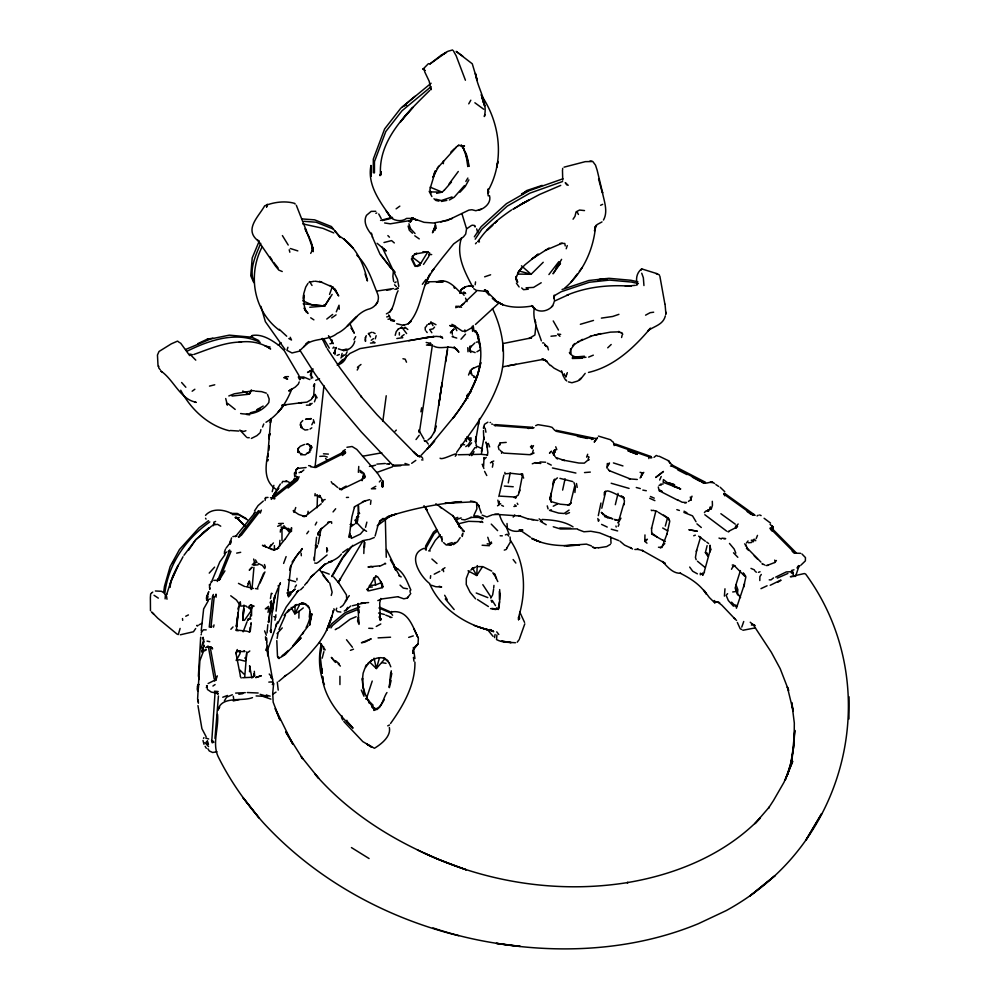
<?xml version="1.0" encoding="UTF-8"?>
<svg xmlns="http://www.w3.org/2000/svg" width="999" height="999" viewBox="0 0 999 999"><rect width="100%" height="100%" fill="white"/><g stroke="black" fill="none" stroke-linecap="round" stroke-linejoin="round"><path stroke-width="1.5" d="M281.98 540.584L281.98 527.847M296.241 473.913L296.241 471.765M374.45 172.927L374.45 161.651L385.801 131.506L401.985 110.802L431.093 86.663M170.155 587.362C170.679 576.198 178.172 566.483 182.992 556.768M339.935 684.577L339.947 676.286M432.979 927.921C461.213 937.474 490.646 943.356 520.254 946.378L496.366 943.356C563.773 954.17 635.089 949.924 698.538 923.625L726.223 910.589C750.474 897.289 772.564 880.069 790.821 859.265C860.589 779.545 868.643 659.989 805.669 574.088L804.332 573.551L790.371 576.698L795.216 576.273M848.95 718.98L849.05 696.778M358.491 617.757L358.216 603.596M358.828 513.723L358.404 505.569L358.179 515.397L356.468 517.532L358.129 516.196M651.723 534.003L651.535 527.759M462.287 534.14L462.262 536.463L463.012 533.041M691.171 500.074L691.196 497.539M267.507 646.253L267.769 655.906L267.42 650.586L272.565 679.47M251.536 615.796L251.623 609.402L252.647 606.543L250.662 604.82L248.926 606.381L251.149 608.141L252.647 606.543M391.208 675.449L391.271 670.791M759.814 580.556L759.877 576.598L761.3 574.462M773.363 529.732L772.439 526.073L772.876 531.268L772.864 527.971M298.888 618.144L299.013 611.288L303.284 607.929M300.462 551.86L302.21 548.563L300.549 550.736M278.221 690.109L277.285 682.105M414.935 662.137C415.259 684.802 403.371 705.594 390.559 723.476M700.324 574.837L700.361 573.214L701.548 574.413L702.534 573.126M725.549 495.379L725.574 494.542M500.287 593.493L498.963 608.341L498.214 609.502L496.953 608.104M611.038 543.256L610.701 536.975M203.534 738.398L203.921 737.612M225.712 398.539L227.397 405.107L226.473 402.934M295.142 604.957L294.867 613.886L299.013 611.288M302.397 454.208L297.814 452.035L297.914 448.988L300.262 446.266L304.458 444.468M475.149 352.585L470.429 350.899L470.042 347.927L471.029 346.241L469.605 348.164L469.518 350.824L470.904 352.485M246.004 660.277L246.815 651.872M198.376 688.398L198.464 685.988M640.097 472.302L641.82 472.777L641.733 474.987L643.793 472.365M252.023 588.886L253.933 567.37M443.344 163.724L443.469 160.677M665.734 313.948L665.821 312.125M274.937 620.242L275.924 614.76M477.222 565.571L476.76 575.511L468.044 570.829M564.185 375.961L564.298 373.763M420.329 265.21L417.157 266.483L415.322 265.409L412.387 259.303L412.974 255.931L416.82 253.234L414.335 254.171L427.172 251.91L429.707 253.009L428.671 256.693L423.489 264.423M724.974 588.798L724.4 596.116M434.865 226.81L434.665 230.619L435.452 225.399L432.505 232.792L434.615 227.735M276.798 640.646L277.497 656.468L278.047 657.529L280.519 657.492L285.477 654.233L301.086 637.849L292.695 646.066L308.204 626.048M200.674 637.237L198.401 675.886L199.238 679.507M197.59 699.312L199.887 660.689L203.371 651.46M499.338 591.495L499.45 599.637M249.787 631.818L250.062 627.347M279.533 546.428L279.907 540.334M311.213 378.521L311.601 369.93M607.13 466.595L607.33 463.474M314.223 560.102L316.558 537.275M208.541 592.632L206.618 596.79L206.643 600.287L208.017 596.74M268.931 450.212L269.231 445.604M412.824 650.536L413.111 653.346L412.824 650.536L418.044 643.88L418.381 638.373M217.57 714.422C218.793 728.159 212.163 743.119 217.944 756.193C229.907 780.494 245.679 802.896 263.661 823.101C315.347 879.12 384.952 917.594 458.766 935.713M465.784 446.603L468.156 444.917L470.879 440.434L471.066 437.824L469.355 438.798L467.32 436.675M243.719 609.278L242.869 620.404L243.706 608.578M200.961 648.726L203.684 639.947M242.869 620.404L243.993 605.032M270.741 418.606L270.429 422.852L270.729 419.068M303.296 299.588L303.733 293.731L305.719 287.075L307.967 283.404M236.975 626.148L238.012 612.612L236.388 630.631M165.11 598.876L165.384 595.067L166.945 594.243M240.197 650.749L239.972 653.683L237.2 658.816M296.878 580.119L297.015 578.334M269.131 438.848L270.692 419.455M244.705 677.11L246.678 653.271M251.061 608.291L250.824 611.226L244.418 620.379M499.987 444.98L500.162 442.894L506.206 442.395M270.592 632.092L272.739 604.32M362.862 687.936L362.525 678.034C361.988 690.034 367.432 701.46 375.487 710.064M303.396 298.289L303.671 294.98L304.283 305.806L305.994 311.85L305.12 309.615L307.992 313.486L303.946 308.179M534.103 309.19C532.704 320.155 538.024 330.719 541.371 340.859M218.444 696.016L214.985 738.398M574.924 492.507L575.412 487L573.95 482.542M312.225 250.924C313.661 243.144 307.754 236.401 305.769 229.258L306.493 231.156L296.316 205.257M318.107 496.303L319.917 497.027L319.468 495.454L321.753 498.776L322.202 502.247L323.164 501.261M363.811 553.496L364.235 541.296M624.063 504.845L624.425 500.824L623.126 497.127M364.435 546.69L364.36 547.477L364.947 542.569M493.706 587.999L493.956 585.402M158.853 366.271L158.704 367.857L160.265 369.792M267.045 632.916L267.819 624.712M250.986 624.175L251.124 622.677M307.904 513.399L308.104 511.276M230.444 541.733L231.543 537.949M393.519 269.942L392.869 276.411L393.668 281.568M288.099 590.309L290.984 565.397L289.598 570.067M302.759 420.554L300.562 422.977L300.824 427.372L305.032 430.032L307.979 429.67M323.963 385.639L315.072 466.758M309.278 617.207L309.802 612.087M268.719 622.577L271.516 600.724M518.881 616.658L518.556 619.705L518.881 616.658L518.256 617.906M706.256 510.776L708.678 511.076L707.017 510.751L710.002 509.228L710.252 506.855L711.163 509.303L712.449 505.319L712.299 501.298M315.122 493.581L314.885 495.766L317.382 494.792L317.083 496.341L319.006 496.64L319.792 495.392M389.647 682.567L390.759 672.464M201.211 630.881L203.646 608.903L208.329 600.661M321.029 528.733L318.231 543.943M483.566 428.284L484.49 424.325L487.849 422.19M501.56 453.296L501.723 451.923L500.137 450.237M362.35 680.019L363.137 673.164L364.847 668.456L368.331 663.461M425.287 549.512L425.711 545.854L433.441 532.205L436.638 529.545M426.086 550.237L426.423 547.302L434.165 533.653L437.362 530.993M276.111 611.126L279.096 585.676L277.984 585.938M644.967 534.927L644.78 541.346L646.977 543.156M735.813 586.675L736.026 584.827L737.849 589.66L737.424 594.642L738.773 595.142M209.815 585.389L210.614 583.503M270.442 598.551L271.341 593.269L272.252 593.631M313.461 421.541L311.8 424.775M251.236 623.563L250.25 631.193L249.375 632.167M370.504 504.308L370.979 500.349M430.344 578.359L430.669 575.674M273.626 683.778L272.715 693.044L273.164 702.147L279.907 719.929L275.212 708.578L292.807 744.143L285.639 731.693L302.622 758.666L301.273 756.655L318.693 778.333L315.185 774.337C354.92 820.017 409.528 850.299 466.258 869.817L437.387 858.99L423.576 852.759M354.445 507.542L354.545 506.73L365.559 500.586M317.095 507.779L317.42 497.44M641.82 472.777L641.171 477.147M702.934 573.463L702.709 575.324L704.507 571.977M554.133 295.229L553.758 298.052L554.545 295.979M280.282 532.117L280.644 529.333M358.379 472.327L358.766 466.471M363.524 473.851L362.125 480.706M382.842 421.253L386.226 395.766M475.162 284.765L475.549 281.893M298.639 402.959L306.968 402.147L311.276 399.55L313.661 395.779L314.598 383.753L313.424 386.263M163.574 592.981L164.473 586.338L170.155 566.533L179.47 549.525L199.088 527.734L208.554 520.691M164.773 594.255C167.732 564.735 186.014 538.786 209.79 521.915M432.442 344.755L419.355 432.617L419.018 430.282M238.986 607.105L236.189 626.448L236.476 625.474M269.518 433.991L267.595 457.43L267.919 453.658C265.459 466.383 263.499 480.831 275.961 489.298M363.499 688.423L363.948 696.203L361.338 690.072M217.32 675.861L215.734 680.331M235.789 653.583L237.263 649.525M499.55 601.798L498.276 608.478M585.988 357.255C580.594 357.917 573.901 358.104 570.054 353.559L570.629 349.575L574.35 344.543L579.158 341.321L578.021 341.97L590.971 336.301M197.427 686.288C199.7 680.881 195.692 689.435 197.977 690.996M273.439 684.69L272.302 677.996L271.228 676.835M461.463 237.949C455.669 255.482 464.935 272.265 472.889 287.312M562.474 169.942L562.724 180.07M271.166 603.009L268.381 622.252L268.569 621.178M447.839 346.653L434.328 432.517M395.204 335.327L396.228 331.581L398.301 329.158M445.641 361.888L447.552 349.875M277.135 638.411L277.922 633.578M212.999 525.924L213.174 524.85M524.8 623.826L519.492 638.748M299.038 476.66L297.452 480.344L288.037 488.049M492.632 595.029L493.593 589.298M331.256 595.429L332.13 592.232L329.682 582.941M351.973 525.611L352.147 524.55L350.087 524.562M522.714 474.088L519.093 492.42M334.977 354.608L335.127 350.187M565.222 245.966L564.81 243.469L560.127 243.356M249.5 671.74L249.962 667.432M470.504 373.688L471.228 370.005M494.542 637.587L495.104 634.44M341.908 715.721L341.558 717.669L342.707 719.992M420.904 411.813L421.628 407.804M475.936 443.918L475.899 436.738L475.387 441.995L478.746 422.739M481.431 451.523L484.04 437.162L483.816 439.485L483.454 430.532M465.684 400.362L465.896 399.213M535.951 325.187L534.89 335.04L529.045 338.461L531.555 337.837L502.609 343.631M306.406 405.169L309.74 405.107L310.052 403.459M391.82 673.451L388.936 687M478.421 424.587L479.545 418.506M357.917 518.793L357.392 521.628L355.656 523.464L357.53 523.501L362.575 528.858L366.583 531.331M481.468 453.484L482.042 450.437M269.668 433.666L269.255 435.826L269.98 433.653M483.454 428.146L483.766 426.448M508.266 482.904L510.177 472.952M696.715 550.074L695.441 557.442L696.166 559.702M237.887 609.028L240.297 601.76L240.634 604.72M492.382 467.17L493.069 463.748L491.933 461.75L490.422 462.874M498.838 496.515L503.883 475.124M648.826 458.603L649.125 457.18M321.316 643.731C318.269 656.855 318.906 672.227 324.438 684.465M322.302 645.254L320.155 655.556L322.202 673.351M598.301 515.634L600.948 503.059M180.107 628.421L178.297 634.552L176.973 634.028L157.792 618.231L152.123 612.424M310.289 375.087L312.35 370.217L311.363 371.403M298.401 448.089L297.914 450.387L298.676 452.26L297.814 452.035M562.624 490.097L565.084 478.783M691.783 497.127L691.995 496.141M460.689 446.79L461.201 444.468L464.61 444.755M260.364 432.067L260.901 429.657M574.65 486.176L570.741 502.235M267.994 612.399L268.968 608.154L265.334 608.903L268.581 606.368M309.74 445.154L309.877 446.553L310.989 445.979L309.528 450.012L310.964 449.837L309.091 451.998L305.269 454.807L300.599 454.72M601.798 508.229L605.569 492.157M217.307 581.48L229.383 551.011L231.006 551.386L219.555 579.208L217.919 578.833M213.511 627.147L214.036 624.912M621.578 337.512L622.165 335.04M623.776 503.608L618.094 523.064L620.953 518.194M389.36 687.674L391.084 680.656M487.237 455.182L487.862 452.597L486.625 444.056L487.562 447.29L485.926 442.045L487.025 444.53M615.322 504.682L618.056 493.419M707.429 554.158L707.891 556.231L705.394 552.634L707.105 545.641M272.215 491.683L273.863 485.339M251.049 614.135L249.875 618.556L247.452 620.566L248.189 618.868M651.523 528.533L655.868 511.001M169.618 586.5L170.841 581.618L178.184 565.372L170.841 581.618L166.771 594.08M267.257 650.936L277.547 621.94M434.702 431.393L436.363 426.111M365.547 527.272L366.87 522.127M595.941 225.362L594.505 230.931L595.579 226.111C593.506 249.588 583.004 272.59 564.872 287.974M303.708 346.84C311.925 336.825 327.285 341.695 337.063 333.479C349.862 327.734 355.844 312.05 369.842 308.803C376.123 306.556 380.494 299.825 377.41 293.381C371.828 280.07 367.707 265.222 356.73 255.17M198.389 703.246L198.239 699.924M743.593 587.275L745.828 577.097L743.244 573.526M322.165 658.179L323.888 651.648M710.002 550.861L704.258 571.715M665.309 526.086L667.569 517.657M416.021 439.548L419.243 435.277M219.693 707.155L217.969 709.952C221.653 695.479 241.721 701.872 252.485 697.627M342.133 353.421L341.358 356.206L345.779 354.67L347.103 351.773M362.387 479.445L363.149 476.723M224.4 700.811L226.611 697.19L232.342 694.755M666.87 534.328L669.742 521.328L668.743 518.768L658.353 512.3M354.77 341.208C353.571 346.353 349.063 350.449 343.656 350.574L338.374 348.863M380.781 598.451L379.707 603.009L380.319 620.454L379.258 616.695L381.381 619.68L379.495 617.045M375.262 338.823L376.148 335.714M354.545 506.73L351.873 516.945L349.163 537.474L349.638 533.304L351.361 538.361L360.402 534.078L364.41 529.345M519.218 614.897C526.398 590.434 525.112 562.05 510.439 540.484M379.533 657.679L376.361 668.543L369.942 662.325M236.301 652.784L236.601 651.76M375.112 536.013L378.009 525.312L380.532 520.342L379.358 522.09L383.154 518.369L380.669 520.791M696.266 551.548L700.611 537.075M206.631 597.202L208.803 591.508M735.838 585.127L740.421 570.604M566.508 374.5L565.721 377.073L567.332 372.639M666.92 534.103L661.987 547.464L658.478 547.24M532.33 453.271L533.316 450.099M275.424 595.566L272.402 607.23L274.6 597.29L272.315 612.1L272.715 604.545M744.555 583.828L736.4 608.266M411.488 218.394L410.277 222.228L412.337 218.094L410.239 220.904L412.537 219.143L409.053 221.653L411.488 220.317L390.272 223.826L384.627 222.964M604.12 495.117L605.369 491.233M466.708 395.816L466.92 398.089L467.457 394.543L471.416 391.496M566.221 248.751L567.257 245.567M287.924 347.277L286.925 350.324L292.02 352.972L299.151 351.223L306.818 343.893M212.612 596.615L213.324 594.442M398.052 290.771C394.043 298.002 394.73 310.489 386.388 313.873M366.421 698.676L372.227 681.056M288.261 589.647L287.749 594.642M795.529 576.448L798.925 566.308M346.416 355.981C345.579 360.577 341.633 364.098 337.187 365.135M367.944 590.659L368.007 588.698L374.538 577.684L376.81 576.523L377.859 577.035L382.255 583.866L382.917 586.788L382.305 587.649L369.255 590.746L367.944 590.659L366.87 589.21M278.946 629.557L285.464 615.034M498.901 502.934L499.45 501.373M741.758 627.097L743.731 621.503M434.19 173.302L435.552 170.792L429.92 189.211L430.844 193.594M485.014 114.573L484.328 116.521C488.249 101.985 477.16 87.787 475.462 73.514L477.097 79.97L472.277 63.799L456.168 51.411L462.762 56.156M520.004 490.059L518.169 495.217L514.185 497.614L515.846 497.077L500.237 496.153M260.289 513.099L261.363 510.102M487.749 191.308C504.932 161.388 500.362 122.727 481.031 94.855M329.545 294.405L332.143 287.25M381.281 172.265L380.045 175.662L381.206 171.94L380.594 175.349C377.709 140.135 406.718 113.324 429.695 90.459M224.325 552.31L225.487 549.138M215.447 595.704L216.021 594.18L216.084 597.202M247.49 586.213L249.463 580.968L248.002 583.591M267.794 460.889L268.331 459.465M314.448 401.848L315.821 398.189L314.997 394.755M201.061 634.852L201.411 633.94M365.322 338.149L366.271 335.652M515.671 498.301L516.283 496.69M238.811 537.325L239.748 534.84L258.466 510.689L259.927 511.263L241.234 535.427L239.748 534.84M586.6 457.13L587.699 454.258M426.835 280.906L429.982 274.101C420.841 289.61 421.128 310.726 408.316 323.676L411.188 321.203L408.179 323.863L403.184 325.312L396.728 323.738M735.988 528.159L736.825 525.986L735.476 526.598L738.186 524.013M202.173 650.411L204.183 645.254L201.873 651.798L205.906 650.224M243.132 631.83L247.015 621.815M262.562 427.023L263.773 423.963M468.543 375.025L470.429 370.254M330.145 297.153L324.7 305.994L309.752 307.267M435.552 170.792L432.979 177.285L438.686 166.234M207.218 685.664L206.331 687.699M237.175 657.941L236.176 660.439L239.298 659.727L245.067 661.151M665.359 315.846C663.136 325.062 653.858 326.099 647.652 331.006L650.499 328.172C634.028 347.702 614.173 366.483 588.486 372.44M299.213 381.905L298.301 384.153L295.267 387.088L288.748 391.009L291.908 388.798C286.713 402.01 278.758 414.722 265.996 422.252M492.345 298.439C503.334 308.454 519.055 308.117 532.792 305.944L531.643 305.669L534.902 308.716L531.743 305.594C536.351 313.349 547.352 312.312 552.634 305.856L554.033 302.397M263.711 573.114L257.367 588.199M756.181 538.611L757.492 535.377M283.841 525.674L288.624 531.393L289.398 529.482L288.199 528.309M336.313 311.8L339.023 305.232L339.223 309.253M262 247.14C247.59 274.95 253.546 310.801 279.121 330.057M274.288 597.514L278.097 588.024M606.755 467.944L609.477 462.999L607.617 465.084M211.501 581.93L219.805 561.913L225.112 554.507M259.278 240.971L252.21 257.917L250.749 275.736L253.821 282.617M260.727 243.344C255.931 254.82 248.601 269.742 254.008 282.255M265.709 650.262L267.195 646.715L266.583 642.494M336.738 608.166L336.026 609.852L337.337 611.588L340.834 612.062M554.557 480.182L552.684 484.602L554.57 479.158L549.85 499.438L551.136 493.244L550.586 500.524L550.212 498.201L551.136 502.21M425.312 284.628L428.771 276.673L433.866 268.868L431.755 271.603L442.182 258.067L453.621 243.931L463.474 236.888L465.671 234.128L466.57 228.846L461.9 213.586M202.872 644.492L204.183 641.47M211.426 627.072L211.913 625.948M334.865 350.599L336.388 347.502M410.789 593.431L407.367 598.064L403.833 598.826L398.301 596.903M659.677 480.019L661.213 476.511M641.108 270.155L641.67 268.881L657.629 273.851M260.015 583.004L264.947 571.928M618.156 526.323L619.155 524.075M311.476 448.476L311.438 446.291L307.33 444.043M270.067 602.847L270.679 601.473M434.265 432.043L430.894 437.587M283.616 563.436L286.114 556.593M306.131 627.522C309.89 620.591 313.624 608.878 305.195 603.92L308.853 607.467L308.067 606.043M254.495 510.964L258.067 505.581L263.324 501.048M265.147 498.713L265.672 497.577L268.019 497.427M290.359 567.032L295.492 557.479L299.837 551.585L292.095 562.075M302.722 633.94L303.534 632.192M232.005 396.054L249.3 394.168L251.211 390.072M280.369 484.04L274.213 493.956M195.692 628.533L193.469 631.755L180.332 634.802M533.491 445.629L532.779 447.14L531.406 445.504L532.192 448.676L530.457 446.728M752.247 541.271L751.66 542.494L748.426 542.769M386.963 692.544C383.304 697.414 382.192 708.703 374.625 708.915L373.976 710.476L374.225 709.377L371.803 707.055M295.741 507.517L294.106 512.412L293.656 510.452M468.269 395.866L477.335 376.248L480.794 362.4C477.147 383.416 465.497 401.748 452.784 418.444C470.342 395.691 487.574 366.446 478.159 336.7L480.419 348.214L476.948 333.454M456.63 452.347C471.428 431.293 487.899 410.776 497.19 386.401C507.867 361.426 503.958 332.567 492.482 308.579M206.418 598.276L207.705 595.654M506.968 548.001L506.268 549.425L504.27 550.112M344.28 611.051L346.403 609.79L347.627 607.355M429.82 549.65L435.277 540.397L440.134 535.102M201.286 632.617L203.371 629.832L206.206 629.87M295.766 470.479L298.189 467.819L296.016 469.692M224.937 570.841L219.181 580.082L220.442 578.796L217.732 580.207L213.798 580.394M281.88 483.029L282.705 481.431L286.8 481.618M365.309 666.895L366.471 664.66M299.375 605.194L294.867 613.886L291.184 607.417M599.15 519.892L598.426 521.266L597.839 518.493M315.247 524.987L316.733 522.152M206.643 600.287L207.205 599.225M731.493 569.293L732.904 566.658L734.427 565.884M271.278 499.388L272.515 497.115L297.277 477.297L298.539 478.034L273.776 497.864L272.515 497.115M334.578 352.747L333.903 353.059L334.59 351.798L334.915 353.209M468.856 179.857L465.222 186.501L459.94 192.233M217.969 709.952L218.469 709.04M425.986 326.935L427.21 324.712M774.725 562.649L776.41 560.501M310.689 253.371L312.3 250.487L312.562 247.252L312.849 250.412L312.125 245.429L312.749 248.664L308.329 235.851M353.946 339.722L355.656 336.675M555.731 446.778L556.793 449.612L554.62 449.987L553.359 452.222L554.932 451.148L552.484 452.997L555.332 452.247M357.205 370.055L358.641 367.507M468.743 103.846L470.816 100.2M226.149 548.026L230.732 542.057L229.832 544.255L230.557 540.659L230.657 543.568M332.143 294.43L324.7 305.994L303.184 303.808M460.002 291.371C462.487 286.925 468.643 285.027 473.414 286.413L469.243 286.114L473.414 286.413M331.718 576.211L342.382 557.742L350.649 547.165M332.005 576.71L342.669 558.241L352.784 545.317M487.162 543.806L490.109 544.08L491.321 541.982L491.583 543.556M338.249 582.38L362.724 541.221M554.62 449.987L553.458 451.96L553.696 454.907M209.378 584.565L209.827 589.323L209.565 587.375M469.455 455.394L474.987 447.564M471.628 455.644L474.038 451.635M246.616 394.318L249.3 394.168L251.548 390.447M465.846 181.418L467.869 178.047M640.084 477.997L642.532 473.938M317.757 533.903L321.715 528.234L317.782 533.853L320.367 529.745L329.707 521.803L331.518 521.84L331.693 523.401M355.806 522.777L357.342 520.229M384.228 699.762L379.745 707.13L376.81 709.652M306.818 582.892L311.288 576.648L325.274 563.948L320.067 568.668C325.949 561.613 335.801 561.55 341.446 554.07M416.858 265.996L420.691 263.449L428.009 251.598M561.6 259.34L553.046 273.801L560.476 263.274L556.231 268.007L558.828 261.688L548.913 274.55M265.672 497.577L265.097 500.474M285.227 539.073L291.034 530.506L291.533 527.647L291.433 531.53L291.034 530.506L289.41 532.205L289.398 529.482M329.233 627.622L331.506 623.975L345.08 612.662L359.715 606.855M330.994 627.909L332.517 625.486L346.104 614.148L358.092 609.39M271.091 544.63L268.806 548.251L273.414 542.932M346.403 609.79L350.774 605.981M769.954 528.209L772.964 526.972L770.092 524.413M183.978 555.257L195.729 539.747L211.688 525.986M312.125 398.201L313.661 395.779M603.471 220.055C608.553 211.201 603.646 199.987 602.085 190.734L602.609 192.944L597.19 170.342L595.516 165.172L592.794 161.513L585.277 161.651L564.023 167.17M475.986 445.704L476.461 444.955M407.367 598.064L408.104 596.915M482.117 567.307L476.76 575.511L472.39 567.869M478.096 241.496L478.796 240.459M294.992 587.187L296.416 585.027M275.587 626.423L276.273 624.013M644.78 541.346L646.041 539.435L645.953 540.884L647.402 539.223M389.81 312.225L392.145 308.728M375.549 305.132L377.784 301.798M474.35 236.813L481.093 226.748L506.406 203.696L529.033 190.747L562.937 178.796M475.187 239.186L481.943 229.133L507.28 206.106L529.92 193.144L562.587 181.518M474.05 514.947L476.885 508.903L476.573 502.847M460.152 537.724L457.492 541.67L453.484 544.617M478.246 241.246C486.638 228.272 498.976 218.481 511.638 209.902M358.816 516.67L354.857 520.367L357.118 522.127M573.064 219.193L574.974 216.358L576.073 211.863L579.532 210.052L584.515 210.577M188.511 550.337L195.729 539.747L208.729 528.084L202.148 533.466M476.198 447.902L477.023 446.353L482.554 448.988M507.017 547.764L510.452 541.933L510.064 537.025M172.39 563.349L174.613 560.177M271.091 629.87L270.404 630.856L271.016 632.567L270.392 630.606M797.477 567.145L798.601 565.559M332.917 348.239L333.778 347.04M197.977 700.386L197.777 701.71M500.162 442.894L498.239 446.615L499.013 449.625M513.186 517.095L514.747 514.96M345.254 601.173L349.288 595.629M306.78 533.753L308.641 531.218M424.425 68.606L423.139 69.006L424.912 70.517L423.139 69.006L428.484 63.599M449.026 183.991L458.291 171.478M284.952 539.26L276.76 549.275M595.154 227.273L597.202 224.525L602.01 221.915M422.34 284.278L425.911 279.533M517.195 642.22L519.055 639.76M469.605 348.164L474.787 342.982M570.791 282.442L577.434 273.788M579.333 271.316L582.18 267.607M704.42 512.649L705.431 511.351M235.377 536.675L254.221 513.586M455.244 415.234L427.122 449.238L434.64 440.946L421.116 455.319M746.39 543.056L748.051 540.946M294.68 478.184L293.918 479.408M287.262 612.462L289.41 609.79M374.051 658.166L376.361 668.543L385.252 658.416M588.773 459.44L584.315 463.149L578.858 463.037L562.1 459.927L564.535 460.551L555.919 457.567L557.417 458.991M468.469 446.665L471.59 442.857M333.054 511.925L335.664 508.753M304.583 585.202L306.755 582.604M252.223 564.772L254.845 562.312L257.005 562.487L255.494 559.927M284.091 615.446L289.31 609.353M434.553 327.098L433.017 328.883L429.72 329.558L431.843 332.742M452.809 335.926L452.16 336.688L456.743 338.062M569.043 505.294L571.178 502.809L567.994 505.144M228.084 551.81L229.695 549.962M379.333 481.943L380.444 480.669M727.597 593.668L726.136 595.354L728.346 600.549L733.478 606.193M569.068 510.089L564.148 513.498L558.666 513.099L549.537 510.364L551.448 509.877M664.785 543.593L660.364 547.952M444.418 190.047L451.486 182.005M437.137 168.431L456.181 147.365M475.487 243.781L476.548 242.595M464.498 185.539L454.183 197.228L449.363 199.987M461.001 339.21L465.509 334.153M342.632 359.578L338.124 364.248M209.228 573.101L214.61 567.132M277.06 633.666L282.255 627.896M205.519 515.347C211.875 507.917 223.764 509.39 231.581 513.523M467.12 228.471L471.74 225.312M230.881 629.258L233.004 626.947M316.146 548.039L317.457 546.615M277.909 623.289L286.201 607.042L298.102 590.958L296.466 592.232M745.404 545.829L745.978 545.204L744.63 543.843M543.219 262.275L531.081 274.288L518.456 274.101M492.132 595.729L490.759 598.089M672.714 465.347L671.977 466.121L704.745 483.054L705.469 482.267L672.714 465.347L670.479 466.071M416.82 644.979L414.997 646.865L418.044 643.88M455.244 456.218C461.9 449.013 442.332 461.001 440.072 458.179M572.789 345.492L574.712 343.531M553.246 481.406L557.392 477.872M395.179 431.206L396.316 430.094M438.474 537.012L440.259 535.239M737.574 526.286L735.264 528.084M300.574 589.797L303.584 586.838M340.846 357.979L343.631 355.307M337.662 365.197L349.875 353.471L359.952 348.601L434.078 336.451L423.951 337.937L436.138 336.363L442.008 336.85L440.259 336.501L442.719 338.124L440.322 336.376M607.729 347.814L611.188 344.505M151.523 593.056L150.649 593.893L150.374 597.614L150.474 610.714M450.899 152.035L454.245 148.839M484.627 458.916L486.238 457.38M641.67 268.881C636.95 272.44 635.651 278.346 637.15 283.803M604.108 492.919L605.656 491.458M278.321 345.267L281.081 342.669M289.91 593.955L295.117 589.06L287.974 595.317L288.499 596.89L290.859 594.393L287.974 595.317M492.569 225.187L486.913 230.469L492.969 224.787M494.83 223.064L497.09 220.954L495.029 222.864M214.548 681.018L216.209 679.495L208.104 683.516M278.771 681.38L285.914 675.386M444.418 190.047L442.132 192.145L436.638 193.319M475.462 324.5L499.413 302.522M327.098 554.957L318.519 562.062L316.521 563.274L314.722 563.036M497.527 505.819L500.674 503.621M333.903 353.059L334.752 352.285M321.241 503.771L305.107 516.346L306.381 515.984L303.047 516.383L304.895 516.52L298.676 514.448L293.157 510.839M259.865 433.004L256.855 435.689L251.361 438.436M374.275 537.524L369.218 539.535M367.957 663.548L372.377 659.64M476.448 291.221L461.925 305.095L463.786 303.833M379.632 600.312L381.081 599.05L397.639 596.728M455.369 147.777L458.766 145.092M311.288 576.648L310.464 577.372L313.848 574.425M402.335 107.043L414.947 96.329M288.399 650.461L282.068 655.918L285.477 654.233M288.286 611.425C292.844 606.905 299.225 602.01 305.994 604.457L301.611 602.897L303.996 603.571M272.302 684.565L273.639 683.428L271.653 681.905L268.818 682.117M427.909 440.035L431.318 437.125M522.04 194.48L526.648 190.572L542.182 185.377M335.239 629.682L335.926 629.108M654.008 457.355L656.268 455.469L658.054 456.206M373.414 578.608L374.538 577.684M342.395 455.519L345.492 453.034M391.908 514.797L377.197 525.811M497.602 608.853L496.928 609.39L496.403 608.166M551.573 306.705L552.634 305.856M248.114 652.335L249.8 650.986M339.972 626.873L350.125 619.23L356.144 616.708M773.526 577.884L770.991 579.895L769.218 579.845M357.442 367.27L360.976 364.473M326.785 319.043L332.667 314.448M367.907 663.686C372.914 658.428 381.88 654.832 387.787 660.714M305.944 343.731L308.791 341.533M300.786 472.377L303.858 470.005M688.436 501.423L690.421 499.912M579.308 379.52L581.006 378.221M441.758 570.054L444.967 567.694M585.189 373.389L580.344 379.495L577.459 381.118L571.928 382.754L568.394 381.855M151.848 592.782L152.772 592.07M800.923 565.147L805.369 560.876L805.456 557.592L801.972 553.983M371.241 340.284L373.439 338.636M470.804 570.067L473.763 567.882M797.002 567.981L799.812 565.909M396.116 208.841L399.825 206.131M192.158 391.221L194.855 389.248M309.74 405.107L312.163 403.334M340.347 607.367L342.907 605.481L346.74 599.787L346.428 594.855L338.898 583.129L333.666 576.923M396.728 288.711L397.989 287.787M247.103 437.599L249.25 437.724M404.133 334.603L401.323 336.651L402.772 337.674L396.853 338.524M471.303 328.009L466.009 331.044M281.531 529.245L283.416 527.884M310.065 429.058L311.813 427.809M411.675 463.324L415.809 460.402M342.669 552.509L347.877 548.851M331.668 317.932L336.051 314.872M226.436 552.06L224.275 553.683L225.749 552.622M212.937 686.038L215.097 684.54M737.162 605.981L736.076 606.743L734.964 606.131M292.844 607.217L296.815 604.47M385.114 563.636L379.695 566.258M431.093 83.242L400.786 108.217L384.627 128.933L373.314 159.103L373.339 172.852M290.259 591.733L287.837 593.381L286.888 592.969M459.877 293.369L461.688 292.145L460.089 292.645L462.525 293.244L464.085 295.292M757.092 515.946L758.216 515.184M715.746 602.185L714.273 600.549L714.697 602.759L716.021 601.997L714.697 602.759L709.352 597.514L703.995 590.334L706.293 594.043C700.212 584.527 690.034 578.146 680.119 573.176L680.669 573.251C672.802 573.688 667.357 566.708 662.449 561.45M459.378 306.793L462.687 304.57M205.632 647.727L208.129 646.041M434.19 574.188L439.797 571.303M403.184 325.312L404.22 324.625M350.349 526.91L354.533 524.15M272.552 694.38L275.999 692.132M521.59 193.856L527.834 190.659M770.217 585.277L780.768 580.094M516.458 280.881L516.183 276.436L516.221 277.585L518.856 271.041L517.557 273.913L521.565 267.944L519.755 270.205L525.062 264.71L538.261 254.108L531.768 259.103L549.075 248.002M313.174 368.993L307.555 372.502L310.901 370.741M368.244 333.766L371.578 332.28M777.746 582.267L780.868 580.357M443.319 54.096L448.014 51.249L452.622 49.95M426.448 345.055L431.643 345.417L428.446 344.455L430.557 343.169M541.208 282.754L533.553 287.412L526.123 287.787L528.246 289.211L523.526 289.673L521.678 287.949M394.792 282.729L396.141 281.918M255.519 512.112L254.083 512.974M481.53 521.366L480.319 522.102L482.142 521.528L482.817 522.489M443.618 542.657L446.241 544.992L451.123 544.88L455.207 542.407M736.775 527.172L727.921 531.668L728.833 531.768M476.923 351.773L480.069 349.9M298.039 590.896L299.238 590.197M610.389 544.355L606.668 546.578L598.576 547.827M263.187 406.056L256.818 409.74L260.252 409.103L256.805 411.014L250.237 412.812M554.495 295.579L561.188 291.733L589.31 282.267L609.465 280.082L631.368 282.043L638.398 283.566M207.742 599.737L210.364 598.851M375.799 486.301L371.391 488.798L375.636 488.761M473.526 368.082L471.89 369.006L478.546 365.959M376.261 626.46L380.794 623.963M471.441 517.407L464.835 519.892L461.613 519.418M520.979 204.408L539.547 194.48L560.739 185.402M342.257 488.224L346.216 486.063M352.197 546.428L362.912 540.609L368.369 539.535M408.691 637.374L413.286 635.901M553.246 506.206L557.492 503.971M185.564 349.488L210.714 338.936L229.333 335.152L251.973 337.225L258.891 340.647M186.888 351.298C208.978 340.309 236.576 330.706 260.215 342.395M392.857 465.222L409.128 464.872L404.97 463.436M387.737 725.873L389.498 724.974M412.387 218.219L424.088 222.327L433.341 223.014L447.365 220.479L468.856 210.115L471.94 209.74L475.849 210.727L481.181 209.103M381.693 519.805L396.316 513.948L387.075 516.92C411.163 508.903 436.163 503.946 461.426 501.623L444.942 503.346L474.388 501.773L476.71 502.784L479.058 506.53L478.334 504.907L481.243 513.086M707.467 510.377L710.002 509.228M472.102 568.806L475.412 567.157M478.908 210.265C484.965 208.204 491.545 202.76 489.498 195.617M545.179 250.437L562.175 243.194M398.151 329.121L401.323 327.597M278.746 548.151L273.314 549.875L275.15 549.887L271.378 549.225L272.115 549.512L262.437 545.342L266.333 547.015M185.739 616.233L188.436 614.934M336.576 628.808L339.41 627.447M775.711 577.11L786.313 571.928L792.507 571.628L793.368 574.125L791.245 572.777M199.088 624.775L202.273 623.289M760.976 588.648L767.082 585.776M197.79 343.631L207.33 339.173L212.849 338.174M419.33 456.58L421.541 456.793L422.764 458.404M228.821 395.954L234.403 393.781L251.423 391.046M530.594 454.595L534.065 453.009M600.586 205.282L602.659 204.345M309.003 282.267L314.086 281.256M281.169 524.862L277.672 526.286M383.978 242.52L391.571 240.597L394.318 242.932M213.699 522.277L215.609 521.441M777.284 578.109L787.886 573.451M284.44 676.373C297.327 668.331 307.804 656.231 317.582 644.605C325.299 634.627 330.856 623.064 333.266 610.651L332.655 612.812L334.278 609.577L333.853 608.753M535.664 425.649L537.949 424.65L549.275 426.536L552.06 427.36L554.907 430.507M375.861 213.349L376.785 212.949M732.904 566.658L735.002 565.759M203.059 650.786L206.169 649.475M588.648 357.105L593.319 355.157M645.579 315.16L650.149 312.687L653.658 312.2M595.204 438.111L591.545 439.473L592.457 439.235M369.405 585.564L375.612 584.964L381.094 582.717M428.446 344.455L430.819 343.481L426.186 342.457M774.063 562.774L767.557 565.297M423.139 69.006L424.188 68.594M337.05 355.407L339.323 354.495M565.796 514.16L569.53 512.662M428.521 324.051L431.106 323.027M491.933 461.75L493.743 461.026M491.283 515.222L486.9 516.97L482.13 515.109M452.048 196.94L441.296 200.537L435.776 199.188M250.961 336.526L252.947 335.739M315.659 380.357L319.53 378.833M392.482 466.82L376.685 472.502M554.17 301.236L568.331 294.755L567.007 295.142C587.087 286.775 609.552 284.49 631.143 286.288M377.834 600.586L379.033 600.124M362.412 501.735L369.63 499.637M693.706 535.776L695.341 535.152M350.437 650.349L353.509 649.175M394.855 289.348L398.077 288.461M469.143 571.153L466.333 578.346L466.246 584.49L470.117 592.332L475.574 598.826M213.923 742.17L212.225 742.794L211.538 740.446M532.267 463.798L535.302 462.674L540.584 463.411L535.302 462.674M222.74 697.227L227.472 695.479M455.207 518.344L457.804 517.395M455.956 519.78L461.151 517.882M758.416 572.34L760.052 571.765M660.364 484.203L663.136 483.991M484.44 291.308L485.339 290.984M455.669 307.68L458.891 306.543L461.55 307.242M505.357 534.89L507.217 534.24L508.653 536.013M426.448 283.728L428.783 282.917M299.051 472.639L301.411 471.815M232.879 536.588L236.688 535.963M618.918 314.335L612.712 316.471L601.373 318.119M484.64 276.823L490.609 274.787M388.374 464.248L389.672 463.798M562.062 289.51L588.836 280.494L608.978 278.309L630.869 280.269L637.899 281.805M245.916 430.719L243.744 431.456L241.346 430.831M322.377 500.424L325.15 499.5M306.93 453.246L309.877 452.272M424.026 548.364C406.63 554.32 419.955 576.111 429.582 583.503M210.839 582.042L211.788 581.73M452.147 542.582L447.54 544.093L451.123 544.88M458.241 523.851L468.556 521.316L480.507 521.715M531.443 454.083L529.532 454.682L503.858 453.121L501.723 451.923M250.462 608.354L251.149 608.141M598.226 280.369L601.148 279.47M193.868 354.458C209.291 349.038 224.812 342.095 241.471 342.02L239.148 342.182M440.796 221.94L452.372 218.444M380.544 220.392L392.345 217.345M382.342 220.592L392.669 217.982M751.41 625.074L752.934 624.612L755.094 625.649L752.235 624.05M580.369 324.288L593.506 320.429M791.495 570.516L793.968 569.805M534.065 427.659L528.096 428.484M341.521 489.448L361.451 479.782L365.309 476.685L363.786 473.176L359.965 470.304M635.339 285.352L625.362 286.201M379.145 565.884L367.994 567.02L370.267 566.545M327.684 522.377L329.707 521.803M581.243 339.797L582.654 339.41M305.582 419.38L311.139 418.531M403.871 105.882L406.618 105.182M590.022 336.363L601.073 333.554M209.49 386.101L214.76 384.79M446.853 200.374L441.421 201.448M352.435 605.756L363.074 603.221M233.254 700.936L239.248 699.55M755.456 627.847L742.894 630.282M373.701 465.609L375.649 465.159M505.531 473.763L511.176 473.326L522.277 474.575L523.638 478.109M386.688 316.92L389.473 316.296L390.497 318.881L392.395 320.454L394.58 320.542M358.341 513.786L359.615 513.511M306.056 419.068L311.213 418.843M238.212 536.775L240.135 536.363M394.193 466.158L400.774 465.709M650.686 457.967L651.897 457.704M684.727 502.909L686.5 502.534L682.13 502.222L677.447 499.8M236.676 553.121L240.697 552.31M659.065 485.364L661.375 484.915M428.671 323.838L432.792 323.027L435.976 324.712M594.555 335.077L610.489 332.13L619.517 331.83L618.606 331.481L621.565 333.179M502.672 366.833L516.196 364.31M297.877 468.419L306.069 467.544M329.907 343.781L331.493 343.481M476.311 342.207L479.095 341.708M508.304 365.746L541.108 359.74L545.404 360.077L542.032 358.716L547.115 361.538L545.953 360.614L550.224 365.559M440.984 282.155L442.994 281.793M408.778 340.746L425.999 337.625M362.562 456.243L381.805 452.809M369.43 466.396L373.776 465.621M473.738 377.422L477.035 376.835M216.945 751.748L212.7 752.497L209.291 750.973L207.867 748.713M346.928 447.277L352.085 446.516L356.793 449.388L377.884 473.763L381.693 479.757M282.218 405.307L286.101 404.657L283.254 405.007M477.235 566.608L482.854 566.645L491.72 571.066M238.848 694.28L242.882 693.631M724.15 493.319L724.612 495.779M239.011 650.611L236.888 651.548L244.98 651.535L244.018 650.649M388.012 319.255L390.497 318.881M513.886 506.493L516.283 506.131L514.822 504.82M377.397 290.996L393.494 288.549M386.638 290.185L390.671 289.585M800.624 553.321L794.255 553.159L792.195 551.286M458.204 145.579L459.59 145.379M368.619 602.572L360.976 603.109L365.347 602.847M253.609 565.247L258.029 564.822M732.717 591.957L734.602 591.708M252.098 335.502C261.988 333.716 271.328 339.835 278.958 345.442M542.544 342.957L543.681 342.819M428.296 281.793L443.656 281.518M281.905 405.219L301.898 402.647L298.888 402.884M492.207 514.835L498.551 514.11M732.255 565.059L733.016 564.972M599.175 279.395L605.781 278.671M386.488 463.961L389.523 463.623M298.239 377.098L303.684 377.023L309.865 379.595M376.898 464.098L385.252 463.474M550.986 336.226L556.218 335.701M425.974 441.146L426.685 441.071M441.208 281.706L436.426 282.13C446.253 277.797 453.534 285.514 459.84 292.07M582.28 358.241L572.29 358.479M584.44 356.218L572.315 357.267L579.158 357.692M213.474 741.283L211.751 741.42L215.022 693.094L216.795 692.956M584.515 472.577L590.322 472.09M378.072 637.886L390.559 637.212M239.46 342.158C250.274 340.584 261.613 342.682 270.642 348.976L266.983 346.566M207.542 646.865L210.14 646.74L212.537 648.351M207.33 339.173L209.016 339.048M370.479 343.069L375.075 342.744L373.014 341.558M369.343 587.212L372.377 587M348.176 349.488L343.256 349.812L343.656 350.574M213.798 523.638L214.735 523.576L213.311 524.937L217.557 524.338L220.729 526.186M766.058 565.521L768.081 565.397M390.159 617.457L391.983 617.345M400.674 328.059L404.807 328.246M751.285 540.247L752.846 540.159L753.408 541.758L754.095 539.123L755.756 540.734M245.267 692.657L235.652 693.094M248.426 619.068L250.899 618.93M319.805 456.368L324.338 456.118L327.247 457.043M566.558 545.716L579.495 545.017C563.386 546.378 546.316 546.028 531.655 538.374L540.509 542.02M537.962 520.442L531.431 519.617M346.416 497.465L348.489 497.365M300.037 603.633L304.658 603.458M288.436 376.611L284.902 376.748L287.587 379.22L283.704 377.61M306.206 444.243L308.554 444.155M515.459 642.732C509.178 642.282 502.072 642.682 496.515 639.572L496.915 634.927M278.559 523.563L283.354 523.389M723.813 538.698L725.686 538.636L721.952 538.149M344.93 349.388L346.94 349.338M634.865 549.475L638.299 549.375L637.262 549.138L643.169 550.774L642.132 550.387L665.084 563.286L663.324 562.062M239.335 517.657L235.277 517.744L237.025 517.957L235.302 517.432L238.199 519.155L244.518 525.749M564.11 545.729L586.475 544.118L591.42 545.916M595.304 547.752L598.326 547.689M464.51 331.156L462.375 331.181L456.88 327.56M458.279 454.757L481.006 454.295L487.637 454.995M242.657 677.734L253.434 677.197L254.221 673.576L254.533 676.198L254.333 671.316M494.817 514.273L520.529 516.046M473.776 515.971L477.772 515.971L483.379 518.244M470.529 517.395L478.546 517.395L482.754 519.093M542.07 519.48C552.509 519.955 564.198 521.103 573.051 526.885M499.725 515.609C503.259 526.011 509.615 533.541 520.879 530.756L520.054 530.107L522.927 530.119L519.13 529.882M393.057 611.738C408.191 610.327 412.874 626.947 418.069 637.699L413.886 628.758M637.287 479.483L629.02 478.846M232.467 514.597L238.549 514.66L247.502 519.805M231.219 513.386L237.287 513.449L246.254 518.593M428.771 254.533L431.68 254.57M256.106 695.941L267.495 696.44L266.258 695.067L270.155 696.153M422.902 251.711L426.985 251.785M247.29 692.532L258.142 693.006M430.182 191.908L442.132 192.145L430.157 187.15M567.869 504.907L560.152 504.183L551.735 501.773M455.794 306.293L458.716 306.381M421.64 459.89L423.014 459.927M559.84 527.947L570.779 528.271M255.432 588.573L257.954 588.973M500.124 535.764L502.322 535.839M539.959 461.975L545.666 462.225M577.559 528.883L560.501 528.983L553.259 526.76M602.609 279.021L606.843 279.208M155.407 590.983L161.338 591.283L163.499 592.395M368.756 628.271L372.827 628.471M358.441 513.061L359.465 513.111M375.786 211.301L371.166 211.376L366.471 215.347C362.824 222.128 367.37 229.32 371.516 234.615M240.609 413.524C251.323 415.509 262.55 411.476 268.843 402.51L269.181 399.013L267.457 394.368M251.373 390.597L254.295 390.784M482.117 545.254L489.498 545.716M428.658 550.849L430.244 550.948M323.464 453.796L328.371 454.108M230.245 430.494L238.873 431.056M640.322 488.586L636.276 487.487M460.064 145.667L464.498 145.979L460.964 145.654L463.686 148.389L461.226 144.917M302.347 218.943L314.648 219.855L331.406 226.548L340.06 237.512M303.808 221.316L316.109 222.215L332.867 228.896M466.62 437.674L469.917 438.411L469.318 440.259L470.879 440.434M214.448 691.221L218.182 691.508M255.394 391.158L261.563 391.633L266.346 393.156M560.676 334.378L557.592 334.103L559.939 336.313M755.144 515.297L750.524 514.023M342.457 453.396L341.77 453.334L343.032 451.011L345.342 449.625M504.333 486.063L513.236 486.763M246.803 631.168L235.964 629.994L238.162 630.856M249.388 607.629L248.514 607.542L250.225 609.115M637.562 283.728L636.9 283.666L636.825 285.389M591.945 161.264L589.984 161.051M598.413 436.088L610.526 439.747L612.225 441.446M339.61 489.373L341.958 489.635L339.036 488.224M271.653 498.276L274.937 498.651L270.479 497.677M295.554 581.743L288.149 579.62M246.503 414.46L249.688 414.847M606.58 491.146C608.878 489.023 632.404 503.608 621.291 495.791M702.796 482.704C706.755 484.615 711.088 480.219 714.597 483.491M528.096 518.881L533.528 519.592M281.006 527.022L284.79 527.859M308.629 465.609L310.677 465.909M302.759 223.888L322.889 228.334L333.791 232.929M501.498 641.108L511.176 642.582L502.372 641.258M491.845 608.391L495.079 608.903M559.952 478.359L572.814 481.593M384.228 658.204L383.579 658.104L387.737 661.113M315.222 281.194L321.99 282.305M491.683 424.038L492.532 424.188M310.539 466.72L315.359 467.532M265.135 346.141L270.055 346.978M661.862 491.146L659.015 490.659L678.159 500.412M407.48 588.786L403.271 588.074L400.05 585.114M490.546 608.591L495.666 609.552M381.83 662.612L386.026 663.336M390.634 320.429L394.193 321.054M218.257 693.418L211.351 692.107L207.355 689.435M614.373 519.655L618.943 520.479M367.307 699.637L368.544 699.862M317.719 534.902L320.03 535.327M642.832 490.097L646.316 490.746M334.727 348.002L335.901 348.214M402.947 358.753L405.194 359.178L406.506 362.2M470.492 501.023L474.388 501.773M472.614 225.175L474.575 225.562L475.112 226.985M420.117 456.218L417.657 455.744L419.43 456.68L416.396 454.533L418.032 456.019L413.399 451.785L416.321 454.72L377.06 414.785L360.689 396.029L361.613 397.078L339.947 367.869L327.297 348.813M575.911 473.051L552.422 467.957M478.271 241.696L479.483 241.933M453.871 326.373L449.75 325.537L456.506 327.123M253.346 588.423L245.866 586.663M207.043 641.121L209.753 641.695M362.038 473.151L360.015 471.915M577.422 436.363L587.387 438.486M315.322 545.267L317.47 545.729M284.278 527.934L287.749 528.696M438.936 201.136L435.839 200.424L433.991 198.751M378.559 613.049L384.465 614.485M192.545 354.732L189.822 354.071L195.779 360.139M297.827 250.899L290.347 248.514M270.779 677.609L272.302 677.996M392.357 320.117L394.268 320.604M705.394 552.634L707.205 553.109M273.838 616.583L275.824 617.107M299.825 377.51L303.858 378.584M261.95 696.028L270.916 699.125M611.276 529.208L617.644 530.931M519.143 270.991L531.081 274.288L521.466 265.809M547.464 463.199L551.261 465.097M593.044 547.452L595.329 548.101L592.332 546.878M611.188 483.254L629.07 488.399M260.14 694.33L267.495 696.44M439.135 586.276L441.645 587L435.801 586.738L431.343 585.227M229.508 430.794C208.242 425.699 190.772 409.253 180.719 390.247M652.871 510.252L657.28 511.55M667.307 482.604L680.569 488.936L663.149 482.28L663.436 479.57L667.307 482.604L674.625 484.802L669.642 483.041M322.44 571.603L329.245 574.125M382.305 587.649L381.668 586.076L382.367 586.301M370.829 566.296L372.952 566.957M613.423 462.924L622.951 465.934M205.732 738.061L208.666 738.985M701.448 482.055L704.058 482.892M676.835 509.64L679.395 510.464M478.209 626.81L493.743 631.618L489.897 629.532M488.399 606.53L477.447 599.525M474.175 625.486L487.662 629.882C463.374 623.289 440.109 607.542 429.732 583.953M277.809 657.367L279.021 658.616M736.638 605.544L733.915 604.607L731.568 602.16M527.784 518.806L518.556 515.571M247.727 631.418L248.651 631.743M614.635 519.393L617.032 520.254M487.824 597.614L476.223 592.994M244.73 658.004L246.316 658.578M490.546 422.465L490.084 422.515M673.363 486.288L680.569 488.936M385.764 615.172L389.96 616.72M433.678 346.116C440.846 350.012 449.55 344.605 456.368 349.175L454.033 347.003L458.878 352.21L456.393 348.713M630.082 478.858L609.365 470.691M604.52 516.545L607.817 517.782M578.096 529.57L583.916 531.768L590.821 531.256L599.525 532.829L618.806 540.609M462.225 530.706L464.285 531.493L461.076 527.647L458.703 526.66M250.662 604.82L254.146 606.156M718.993 538.061L721.415 538.998M631.405 548.239L624.525 545.092L620.067 541.258M605.506 515.971L612.812 518.843L607.929 517.632L601.273 512.425M656.018 273.601L659.365 274.925M719.717 602.697L717.182 601.685L721.715 605.057L734.74 618.718M392.37 218.756C396.74 221.166 402.497 221.516 406.618 218.406L413.723 218.406L412.088 218.269L416.995 220.292L412.787 218.356M198.401 684.303L199.238 684.627M463.686 292.695L465.659 293.506L463.798 291.945M391.446 611.488L392.495 611.912M247.228 607.117C245.392 603.783 239.435 608.204 239.535 604.47L236.426 600.012L230.744 595.779M425.312 441.108L424.213 440.646L426.548 441.783L428.296 444.093M759.615 514.972L761.113 515.596M319.48 281.343L333.479 287.525L331.206 286.413M750.986 568.406L754.395 569.867M380.07 607.429L389.872 611.663L392.632 615.272M378.933 607.966L390.921 613.136M474.263 376.223L472.152 375.299L470.941 371.441M650.449 496.491L654.258 498.151M282.242 271.528L278.771 270.055L275.324 265.821L257.417 239.623M302.722 300.736L312.212 304.97L324.7 305.994L324.013 304.707M683.915 512.425L692.507 515.846L696.028 521.728M649.7 498.289L654.882 500.636M531.655 538.374L537.262 540.921M540.284 521.266L546.216 524.75M417.42 849.912C482.305 881.867 556.618 894.117 628.159 882.479L627.01 882.654C676.273 874.487 725.274 854.357 760.364 817.931L754.957 823.663L769.218 807.142L768.568 808.079L773.526 800.449L784.003 782.267L792.707 761.338L785.301 779.869L791.096 763.311L787.637 774.412L791.645 759.652L790.783 762.949L793.631 747.027L794.829 730.331L791.558 762.462L794.118 742.819L794.317 723.051L791.745 702.584L793.256 711.363L787.337 687.012L788.648 690.484L780.219 668.731L771.353 652.31L753.82 625.624M451.86 324.35L455.494 326.036M286.089 480.694L289.373 482.442M601.573 524.388L607.242 527.06M196.079 402.447L194.505 401.71L195.829 402.185C180.12 399.288 173.564 379.445 160.839 371.016L161.751 371.915M242.707 391.009L249.3 394.168M282.904 527.272L285.664 528.596M258.354 563.511L262.462 565.484L264.723 568.618L265.322 566.933L264.46 564.51M244.63 586.513L238.474 583.366M501.548 505.294L503.471 506.243M398.838 575.749L401.211 576.923M677.834 469.955L687.037 474.587M561.813 372.227L554.058 368.169L550.699 365.297M741.745 629.532L740.197 628.733L737.349 622.464M394.343 567.182C403.808 571.028 406.98 581.58 410.889 590.047M372.889 332.38L375.112 333.541M652.072 534.24L663.623 540.746M764.722 564.984L762.1 563.548L762.499 564.398M288.836 338.561L291.496 340.022L290.209 337.262M692.382 477.16L700.112 481.418M662.936 540.172L665.346 541.508M657.367 537.2L651.723 533.029M697.402 573.851L692.694 571.228L689.685 567.07M544.655 345.192L547.514 346.803L548.451 349.887M662.699 528.009L667.807 530.894M684.078 511.176L686.95 512.824M381.668 586.076L382.917 586.788M659.165 456.218L668.381 460.664L671.703 464.672M530.382 537.187L520.054 530.107M490.996 630.194L493.169 631.518L490.971 630.019M339.76 236.388C355.632 245.791 363.773 263.549 367.445 280.969L365.047 274.038M473.713 288.711L476.473 290.422L488.349 291.621L485.976 290.759L488.374 292.357L485.439 290.047M351.436 847.577L369.081 858.541M483.666 109.216L474.875 102.772M277.959 657.142L278.858 657.704M452.959 515.884L435.864 503.771M310.701 317.794L313.886 319.855M154.033 595.292L158.341 598.126M663.611 515.122L668.031 518.056L669.48 520.342M630.169 547.464L632.492 549M770.516 523.064L764.098 518.281M720.179 487.25L724.737 491.658M715.833 484.527L718.643 486.426M661.725 491.346L658.791 489.36L658.304 486.975M372.427 706.668L374.662 708.216M414.785 235.801L419.255 238.898M747.152 511.538L751.273 514.435M726.648 531.131L704.819 514.722M720.866 513.711L735.289 524.163M588.199 456.506L589.173 457.205M375.674 575.699L376.81 576.523M493.831 424.862L495.104 425.799M547.514 346.803L545.229 345.117L546.178 346.478L544.505 343.881M705.019 567.407L697.477 561.238M440.297 507.267L441.433 508.104M705.369 541.221L698.651 536.163M493.319 298.351L495.429 299.937L485.027 289.822M295.804 475.974L297.615 477.335M412.088 256.968L420.691 263.449M706.73 542.082L708.603 543.518M179.658 342.719L177.56 341.096L171.316 343.843L159.016 351.486L157.455 355.02L158.054 366.408M227.934 403.596L235.19 409.428M373.164 705.257L368.506 700.724M405.02 327.21L407.829 329.508M339.185 663.736L335.564 660.751M696.927 523.851L701.31 527.509M329.97 285.452L335.577 290.185L338.686 295.966L333.629 288.299L336.276 291.446L334.802 288.811M539.135 518.868L542.195 521.466M333.416 483.841L337.625 487.5M246.229 436.838L239.885 430.032M431.905 559.015L437 563.486M750.237 622.227L752.934 624.612M568.206 185.29L565.247 182.63L566.82 184.927M522.277 474.575L521.316 473.713L522.377 475.686M406.63 333.579L401.573 326.873M236.064 516.982L245.367 526.411M279.245 329.308L286.713 336.213M754.782 570.804L756.33 572.24M651.198 510.077L651.922 510.764M412.462 233.204L409.303 230.232L408.129 226.099L415.035 233.516M350.112 535.501L351.348 536.663L349.85 534.94M323.052 575.412L328.659 582.155L319.543 569.517M395.192 272.215L391.121 268.381L380.02 254.158L372.265 236.713M497.614 530.644L491.246 524.1M385.052 563.174L385.714 563.811M746.428 548.276L748.651 550.449M754.233 555.894L757.579 559.153M239.685 669.879L244.068 674.175M279.695 346.129L284.34 350.774L299.088 375.761M325.562 458.541L326.935 459.915M394.53 284.777L396.391 286.651M151.511 611.975L153.834 614.31M216.496 692.994L217.907 694.417M746.69 547.589L760.913 562.087M733.853 617.732L736.55 620.479M315.085 394.355L317.108 397.814M387.874 235.589L389.448 237.2M454.158 609.552L445.267 598.913M729.482 543.444L734.165 549.025L735.813 553.121M733.516 552.797L737.824 557.305M475.224 330.931L476.723 332.505M338.174 663.773L340.372 666.083M475.699 332.605L473.976 330.781L473.176 325.574M383.703 248.389L386.138 250.986L377.123 243.294M487.225 629.27L493.081 636.363M733.84 565.172L744.829 576.323M343.818 721.465L362.849 741.645L374.413 748.276C381.118 744.255 391.196 736.438 389.373 727.509M204.982 742.607L208.554 746.603M269.218 674.05L271.353 676.448M181.618 382.505L185.851 387.262M180.644 343.119L189.66 355.582M484.453 289.86L489.06 295.13M335.714 662.462L331.343 657.392L334.865 661.638M770.316 529.033L772.04 531.056M392.994 465.472L361.301 431.93L331.069 396.216L315.06 374.038L299.725 349.975M335.052 230.919L340.409 237.337M495.504 605.631L492.257 600.436M607.854 468.868L609.652 471.041M740.571 597.602L736.001 591.808L735.214 587.125M496.728 631.843L498.801 634.477M346.516 639.735L352.435 647.265M273.726 262.387L278.097 267.957M380.619 254.708L390.796 267.744M322.302 338.436L324.163 340.859M351.985 329.133L351.136 328.022L354.295 333.191L349.975 323.851M513.124 559.527L515.846 563.049M347.764 722.052L353.034 728.134C339.161 715.222 326.386 699.75 322.665 680.669M426.098 331.156L427.172 332.567M285.015 349.45L265.384 321.69L260.939 306.393M319.48 642.369L322.265 646.103M206.381 741.67L208.441 744.442L207.342 740.634M385.826 210.464L390.859 217.282C380.232 202.16 367.045 185.165 370.966 165.434L370.916 176.373L370.866 167.557M302.098 427.16L300.362 424.812L301.149 426.873L300.462 424.662M258.554 241.196C243.406 229.795 258.391 217.02 264.66 205.844C273.738 202.048 285.439 200.562 294.905 203.471L295.08 204.083M387.175 660.539L388.711 662.649M324.138 648.426L325.212 649.899M423.963 505.681L427.26 510.264L424.95 506.955L441.471 538.486M743.293 572.877L745.654 576.173M569.368 352.585L570.054 353.559M516.396 283.117L519.105 286.963M492.782 572.827L494.118 574.75M601.698 512.475L603.346 514.872M310.989 445.979L311.963 447.39M386.863 211.863L390.684 217.482M310.914 375.199L312.749 377.922M747.477 548.563L745.978 545.204M482.817 584.677L491.233 597.439M329.283 348.114L323.676 338.723M670.242 463.511L668.381 460.664L668.743 461.288M269.83 256.606L272.09 260.102M211.276 647.065L212.525 648.988M453.971 287.412L454.545 288.311M331.206 481.68L332.642 483.941M206.181 736.812L201.91 728.646L197.952 705.606M415.097 266.458L411.363 258.878M205.132 746.353L206.331 748.251M297.727 449.6L299.338 452.21M309.603 281.543L312.025 285.464M282.405 235.589L288.212 245.042M328.496 335.701L333.092 343.718L331.593 340.259M563.898 377.285L565.471 379.857M388.661 314.947L389.473 316.296M621.69 332.517L622.777 334.328M428.971 445.754L429.782 447.127M423.963 439.11L418.818 430.219M322.14 338.536L326.548 347.59M444.667 595.279L447.252 599.737M390.397 559.827L399.575 575.661M553.234 320.941L558.453 330.045M202.46 637.861L203.596 639.86M517.207 503.234L517.894 504.445M240.172 676.111L241.209 677.984M612.849 441.62L614.685 444.942M497.814 581.568L493.756 573.339M456.418 519.942L461.188 528.696M453.384 50.799L456.156 55.769L465.422 80.232M378.733 213.986L381.206 218.569M205.569 518.256L206.019 519.105M368.643 333.429L370.517 336.95M484.59 471.378L486.775 475.536M429.158 191.308L431.88 196.516M467.057 437.013L468.169 439.173M477.21 333.566L478.833 336.713M430.919 321.69L432.954 325.637M555.082 456.655L553.321 453.196L553.658 455.319M475.711 330.607L478.209 335.489M207.392 688.174L206.556 685.651M482.067 97.477L484.153 101.611L481.843 97.053L484.615 105.969L482.854 100.162M577.16 211.988L578.421 214.473M466.82 396.453L467.857 398.514M566.208 380.082L566.645 380.956M304.957 228.896L308.991 237.063M454.945 326.835L456.83 330.657M381.955 246.79L397.452 279.383L398.813 286.463M386.513 549.5L394.043 564.91L395.791 570.429M465.784 153.197L467.807 166.571L468.156 161.701L463.199 147.79L466.77 155.407L469.268 166.371M519.755 612.012L524.55 622.377M516.083 278.846L517.669 282.267L516.033 277.922M382.305 585.152L380.569 581.418L381.73 584.977M465.347 438.861L466.545 441.496M424.55 71.491L429.183 81.231L431.006 89.748L430.906 88.112M264.585 630.893L266.346 635.227M363.748 475.224L364.51 476.96M388.886 662.387L390.796 666.795M359.053 624.45L357.567 621.003L358.391 617.345L359.19 622.989M416.658 634.402L417.307 635.913M465.546 298.152L467.02 301.611M774.7 560.102L775.324 561.588M331.506 340.122L332.33 342.158L331.955 340.022M498.851 504.607L497.864 500.137M659.839 276.024L664.834 303.771M710.239 546.728L709.989 545.179L710.726 550.187L709.814 545.641L709.839 552.21M735.501 588.349L736.688 591.408M491.121 600.287L491.895 602.247M506.481 527.41L509.128 534.228M488.324 443.356L489.672 446.903M483.878 468.469L482.267 464.21L483.603 466.283L484.04 457.517L484.215 458.454M494.705 573.851L496.491 578.571M490.109 544.08L487.762 537.275M253.659 559.053L255.032 564.373M641.733 273.227L643.356 277.759L643.943 285.539M201.511 650.761L201.873 651.798M368.144 700.124L369.18 703.159M792.507 571.628L793.281 573.95M561.538 370.816L563.261 376.211M327.66 550.686L326.723 547.739L326.76 552.11M393.743 564.423L395.492 569.942M346.878 720.254L347.565 722.427M487.849 189.685L488.686 192.357L487.899 189.86M476.66 228.908L477.809 232.542M408.941 223.776L410.477 228.796M615.921 526.048L616.221 527.047M482.417 98.701L483.666 102.885M382.093 482.679L383.216 486.438L381.993 482.567L382.617 487.137L382.804 480.694M363.748 474.975L364.647 478.034M588.224 458.104L588.811 460.164M375.324 708.428L375.499 709.065M371.428 233.092L372.59 237.35M598.576 178.933L601.61 190.172M547.252 505.869L548.064 508.878M249.638 581.693L251.174 589.497M202.984 740.459L203.983 744.28M535.014 319.867L535.801 322.877M289.223 249.775L289.847 252.223M435.139 223.751L436.276 228.446M690.297 497.002L690.983 499.975M474.575 225.562L474.762 226.373M312.749 248.664L311.875 244.68L313.311 251.636M249.975 667.632L249.55 665.734L251.935 678.034M313.336 419.655L314.473 423.077M441.695 539.123L442.22 541.645M443.131 569.093L443.643 571.653M240.247 675.224L235.976 653.184M485.152 428.209L485.939 432.217M576.485 483.504L577.21 487.4M210.14 646.74L215.959 678.771L214.186 678.908L208.391 646.865M233.267 696.216L233.754 699.412M166.496 595.941L166.995 599.225M374.488 577.385L375.612 584.964M413.336 647.477L414.935 658.553M323.526 646.515L324.013 649.937M665.059 304.233L665.933 314.185M487.849 192.994L488.249 195.916M519.168 615.546L519.605 618.793M413.436 657.354L413.948 661.163M365.234 339.448L365.497 341.371L365.472 337.212M367.445 589.398L367.532 590.097M203.172 637.3L203.446 639.497M504.87 472.402L505.032 473.813M323.214 682.192L322.54 676.298L322.827 679.382M182.492 618.568L182.68 620.342M614.035 444.355L614.16 445.579M472.115 326.448L472.627 331.406M294.38 473.039L294.717 476.448M321.815 668.543L322.252 673.189M570.566 348.726L570.978 353.334M452.147 332.205L452.322 334.253M266.621 638.024L266.958 642.032M554.12 297.265L554.345 299.912M507.005 523.513L507.28 526.748M393.094 465.097L393.156 465.959M265.497 636.775L265.771 640.197M295.279 471.94L295.417 473.701M412.487 255.994L412.674 258.554M410.015 590.559L410.152 592.345M379.907 616.258L379.782 614.56L380.095 619.193M301.149 553.284L301.311 555.744M358.529 609.465L358.716 613.086L358.204 603.496M314.26 557.08L314.448 560.764M467.794 347.627L467.982 351.76M488.049 189.011L488.224 193.132M464.872 329.895L464.947 331.98M441.845 536.65L441.933 539.547M425.187 327.36L425.274 330.12M499.675 589.572L499.837 595.054M470.017 346.079L470.092 348.888M503.184 351.223L503.096 345.841L503.096 346.541M264.772 545.017L264.785 546.066M562.649 168.381L562.662 169.355M385.327 518.481L386.263 557.267M274.388 545.616L274.425 549.775M399.338 332.605L399.363 335.052M214.223 596.678L210.976 627.197L209.241 627.06L212.5 596.528L214.223 596.678M440.771 391.521L438.748 405.294L442.095 382.842L440.771 391.521M310.514 619.343L309.628 625.237L311.9 613.748L310.514 619.343M382.879 483.653L382.305 486.975L382.517 480.731L382.879 483.653M592.907 437.974L592.732 438.936L555.894 431.231L556.093 430.282L592.907 437.974M497.964 161.551L496.64 167.258L497.964 161.551M267.245 204.42L266.571 207.03L267.245 204.42M332.043 615.734L326.598 630.344L332.043 615.734M299.912 379.058L299.625 379.757L298.776 377.023L299.912 379.058M280.394 583.016L279.42 585.114L280.394 583.016M650.923 456.493L650.461 457.38L615.122 444.917L615.584 444.031L650.923 456.493M821.565 813.773L805.981 840.022L821.565 813.773M340.472 578.808L338.236 582.479L340.472 578.808M278.684 488.149L272.827 496.141L278.684 488.149M596.316 439.023L594.23 442.132L597.514 437.799L596.316 439.023M406.031 114.798L400.512 121.853L412.912 107.343L406.031 114.798M284.203 404.757L278.234 412.125L284.203 404.757M452.559 330.444L450.399 332.854L454.095 328.946L452.559 330.444M251.985 567.37L249.388 570.079L251.985 567.37M551.373 451.361L549.55 453.047L551.373 451.361M356.581 316.895L347.402 326.061L356.581 316.895M774.962 875.698L749.899 896.003L774.962 875.698M663.373 471.528L655.744 477.422L663.373 471.528M440.834 55.494L429.67 64.148L446.153 52.423L440.834 55.494M197.765 625.649L196.703 625.549L197.765 625.649M753.92 514.423L752.959 515.072L723.838 494.105L724.812 493.469L753.92 514.423M463.936 287.824L460.876 289.86L465.434 286.85L463.936 287.824M522.664 203.371L512.974 209.266L528.783 200.112L522.664 203.371M370.954 638.935L364.81 642.157L361.438 642.744L370.954 638.935M344.593 451.511L314.985 466.558L316.021 467.42L345.617 452.372L344.593 451.511M796.166 552.784L794.979 553.259L770.629 528.746L771.827 528.284L796.166 552.784M261.263 675.724L255.794 677.534L261.263 675.724M710.289 482.317L712.687 482.392L710.289 482.317M331.818 561.475L329.133 561.763L331.818 561.475M367.245 698.676L365.921 698.801L367.245 698.676M532.604 427.335L495.379 424.625L495.454 425.611L532.692 428.334L532.604 427.335M697.127 531.168L689.123 529.795L697.127 531.168M637.3 454.37L628.121 450.836L637.3 454.37M371.603 747.115L366.633 743.968L371.603 747.115M502.759 304.683L495.154 300.612L502.759 304.683M397.877 569.318L394.38 567.32L397.877 569.318M350.299 244.892L343.506 238.686L353.009 248.114L350.299 244.892M258.903 817.719L242.969 797.577L258.903 817.719M456.019 520.591L452.784 515.447L460.252 527.497L456.019 520.591"/></g></svg>
